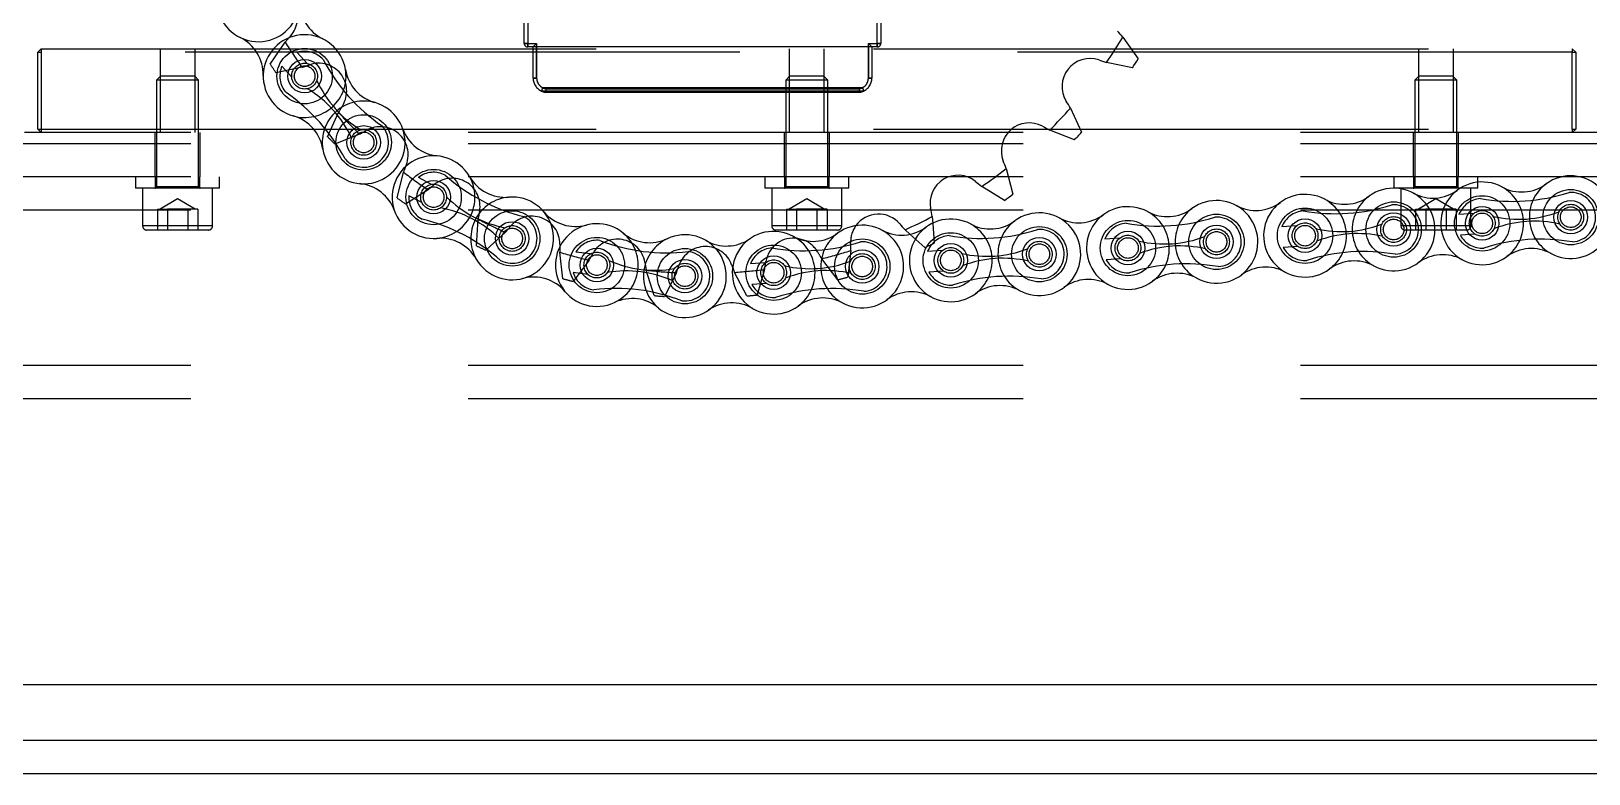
# Model space of a CAD drawing. Header units: metres. Extents: x 0 to 21025, y 0 to 14850.
# Drawn here: x 2659.3 to 2882.1, y 6190.9 to 6297.1 of the extents above; entities that cross this region are included whole.
import ezdxf

# ---------------------------------------------------------------- set-up
doc = ezdxf.new("R2010")
doc.units = ezdxf.units.M
doc.header["$LTSCALE"] = 25
doc.linetypes.add('HIDDEN2', pattern=[4.7625, 3.175, -1.5875])
doc.layers.add('SL4', color=4, linetype='Continuous')
doc.layers.add('ST1', color=7, linetype='HIDDEN2')

msp = doc.modelspace()

# ---------------------------------------------------------------- linework, layer by layer
at = {"layer": 'SL4'}
for p, q in [((2815.429, 6296.262), (2817.616, 6293.154)), ((2816.797, 6291.897), (2813.07, 6292.642)), ((2807.927, 6286.112), (2809.524, 6282.664)), ((2808.494, 6281.573), (2804.96, 6282.972)), ((2798.733, 6277.466), (2799.688, 6273.787)), ((2798.48, 6272.898), (2795.253, 6274.905)), ((2788.143, 6270.599), (2788.217, 6269.599)), ((2784.935, 6268.091), (2784.261, 6268.702)), ((2769.924, 6267.173), (2768.944, 6267.464)), ((2543.773, 6203.628), (3543.773, 6203.628)), ((3543.773, 6195.628), (2543.773, 6195.628)), ((3496.273, 6190.865), (2543.773, 6190.865))]:
    msp.add_line(p, q, dxfattribs=at)
for centre, radius in [((2698.376, 6290.689), 2.399), ((2706.822, 6281.204), 2.399), ((2716.825, 6273.38), 2.398), ((2879.494, 6270.51), 2.398), ((2854.155, 6268.744), 2.398), ((2866.825, 6269.627), 2.398), ((2728.065, 6267.467), 2.398), ((2816.148, 6266.095), 2.398), ((2828.817, 6266.978), 2.398), ((2841.486, 6267.861), 2.398), ((2740.18, 6263.656), 2.398), ((2790.809, 6264.329), 2.398), ((2803.478, 6265.212), 2.398), ((2752.78, 6262.07), 2.399), ((2765.471, 6262.563), 2.399), ((2778.14, 6263.446), 2.398)]:
    msp.add_circle(centre, radius, dxfattribs=at)
for centre, radius, start, end in [((2691.76, 6301.53), 5.92, 168.67744, 53.54406), ((2703.598, 6301.315), 5.92, 178.96308, 243.8297), ((2686.538, 6290.903), 5.92, 358.96308, 63.8297), ((2698.376, 6290.689), 5.92, 9.24872, 254.11534), ((2755.293, 6332.865), 70.4, 325.15533, 328.67206), ((2799.485, 6282.718), 20.92, 40.34577, 43.52304), ((2810.721, 6289.202), 4, 71.84088, 211.7008), ((2819.018, 6312.699), 20.92, 250.30435, 253.48162), ((2755.293, 6332.865), 73.9, 326.3322, 327.49519), ((2710.062, 6292.592), 5.92, 189.24872, 254.11534), ((2706.822, 6281.204), 5.92, 189.24872, 74.11534), ((2755.293, 6332.865), 70.4, 314.86961, 318.38635), ((2789.82, 6275.633), 20.92, 30.06005, 33.23733), ((2695.136, 6279.301), 5.92, 9.24872, 74.11534), ((2802.034, 6280.006), 4, 61.55516, 201.41508), ((2717.98, 6285.163), 5.92, 199.53436, 264.40098), ((2814.393, 6301.644), 20.92, 240.01863, 243.19591), ((2755.293, 6332.865), 73.9, 316.04648, 317.20948), ((2716.825, 6273.38), 5.92, 29.81999, 274.68661), ((2755.293, 6332.865), 70.4, 304.5839, 308.10063), ((2779.046, 6270.388), 20.92, 19.77434, 22.95162), ((2705.667, 6269.421), 5.92, 19.53436, 84.40098), ((2727.097, 6279.267), 5.92, 209.81999, 274.68661), ((2791.844, 6272.51), 4, 51.26945, 191.12937), ((2807.869, 6291.593), 20.92, 229.73292, 232.9102), ((2866.825, 6269.627), 5.92, 61.55346, 306.42008), ((2872.465, 6280.037), 5.92, 241.55346, 306.42008), ((2879.494, 6270.51), 5.92, 241.55346, 126.42008), ((2728.065, 6267.467), 5.92, 209.81999, 94.68661), ((2755.293, 6332.865), 73.9, 305.76077, 306.92376), ((2828.817, 6266.978), 5.92, 241.55346, 126.42008), ((2841.486, 6267.861), 5.92, 61.55346, 306.42008), ((2847.126, 6278.271), 5.92, 241.55346, 306.42008), ((2854.155, 6268.744), 5.92, 241.55346, 126.42008), ((2859.795, 6279.154), 5.92, 241.55346, 306.42008), ((2737.121, 6275.094), 5.92, 220.10563, 284.97225), ((2780.48, 6266.953), 4, 40.98373, 144.13206), ((2755.293, 6332.865), 70.4, 294.29818, 297.81492), ((2767.509, 6267.151), 20.92, 9.48862, 12.6659), ((2803.478, 6265.212), 5.92, 241.55346, 126.42008), ((2809.118, 6275.622), 5.92, 241.55346, 306.42008), ((2816.148, 6266.095), 5.92, 61.55346, 306.42008), ((2821.787, 6276.505), 5.92, 241.55346, 306.42008), ((2834.457, 6277.388), 5.92, 241.55346, 306.42008), ((2740.18, 6263.656), 5.92, 50.39126, 295.25788), ((2747.728, 6272.778), 5.92, 230.39126, 295.25788), ((2765.471, 6262.563), 5.92, 61.55346, 306.42008), ((2771.11, 6272.973), 5.92, 241.55346, 306.42008), ((2778.14, 6263.446), 5.92, 241.55346, 126.42008), ((2783.78, 6273.856), 5.92, 241.55346, 306.42008), ((2799.654, 6282.868), 20.92, 219.4472, 222.62448), ((2790.809, 6264.329), 5.92, 61.55346, 306.42008), ((2796.449, 6274.739), 5.92, 241.55346, 306.42008), ((2717.793, 6261.579), 5.92, 29.81999, 94.68661), ((2752.78, 6262.07), 5.92, 230.39126, 115.25788), ((2758.738, 6272.302), 5.92, 239.79109, 304.65771), ((2873.854, 6260.099), 5.92, 61.55346, 126.42008), ((2848.516, 6258.333), 5.92, 61.55346, 126.42008), ((2861.185, 6259.216), 5.92, 61.55346, 126.42008), ((2731.124, 6256.029), 5.92, 40.10563, 104.97225), ((2810.508, 6255.684), 5.92, 61.55346, 126.42008), ((2823.177, 6256.567), 5.92, 61.55346, 126.42008), ((2835.846, 6257.45), 5.92, 61.55346, 126.42008), ((2785.169, 6253.918), 5.92, 61.55346, 126.42008), ((2797.839, 6254.801), 5.92, 61.55346, 126.42008), ((2745.232, 6252.948), 5.92, 50.39126, 115.25788), ((2759.513, 6252.331), 5.92, 59.79109, 124.65771), ((2772.5, 6253.035), 5.92, 61.55346, 126.42008)]:
    msp.add_arc(centre, radius, start, end, dxfattribs=at)
at = {"layer": 'ST1'}
for p, q in [((2729.793, 6295.365), (2729.793, 6306.155)), ((2730.293, 6306.155), (2730.293, 6295.365)), ((2780.293, 6295.365), (2780.293, 6303.715)), ((2780.793, 6303.715), (2780.793, 6295.365)), ((2693.448, 6292.412), (2695.598, 6295.546)), ((2730.293, 6295.365), (2729.793, 6295.365)), ((2729.793, 6295.365), (2730.293, 6295.365)), ((2730.293, 6295.365), (2731.568, 6295.365)), ((2730.293, 6295.365), (2730.293, 6294.865)), ((2730.293, 6294.865), (2730.293, 6295.365)), ((2731.568, 6295.365), (2731.068, 6294.865)), ((2731.568, 6295.365), (2731.568, 6290.405)), ((2779.018, 6295.365), (2780.293, 6295.365)), ((2779.018, 6290.405), (2779.018, 6295.365)), ((2779.018, 6295.365), (2779.518, 6294.865)), ((2780.293, 6295.365), (2780.793, 6295.365)), ((2780.293, 6295.365), (2780.293, 6294.865)), ((2780.293, 6294.865), (2780.293, 6295.365)), ((2780.793, 6295.365), (2780.293, 6295.365)), ((2660.704, 6294.615), (2660.204, 6294.115)), ((2660.204, 6283.115), (2660.204, 6294.115)), ((2660.204, 6294.115), (2660.704, 6294.115)), ((2660.704, 6294.615), (2879.704, 6294.615)), ((2660.704, 6294.615), (2660.704, 6294.115)), ((2660.704, 6294.115), (2660.704, 6283.115)), ((2879.704, 6294.115), (2660.704, 6294.115)), ((2677.704, 6294.615), (2677.704, 6282.615)), ((2682.704, 6282.615), (2682.704, 6294.615)), ((2698.743, 6292.497), (2697.33, 6294.084)), ((2731.068, 6294.865), (2730.293, 6294.865)), ((2731.068, 6290.405), (2731.068, 6294.865)), ((2731.568, 6294.865), (2731.068, 6294.865)), ((2731.568, 6290.405), (2731.568, 6294.865)), ((2779.018, 6294.865), (2731.568, 6294.865)), ((2767.704, 6294.615), (2767.704, 6282.615)), ((2772.704, 6282.615), (2772.704, 6294.615)), ((2779.018, 6294.865), (2779.018, 6290.405)), ((2779.518, 6294.865), (2779.018, 6294.865)), ((2779.518, 6294.865), (2779.518, 6290.405)), ((2780.293, 6294.865), (2779.518, 6294.865)), ((2857.704, 6294.615), (2857.704, 6282.615)), ((2862.704, 6282.615), (2862.704, 6294.615)), ((2879.704, 6294.615), (2880.204, 6294.115)), ((2879.704, 6294.615), (2879.704, 6294.115)), ((2879.704, 6283.115), (2879.704, 6294.115)), ((2879.704, 6294.115), (2880.204, 6294.115)), ((2880.204, 6294.115), (2880.204, 6283.115)), ((2677.759, 6290.665), (2677.204, 6290.111)), ((2682.65, 6290.665), (2677.759, 6290.665)), ((2683.204, 6290.111), (2682.65, 6290.665)), ((2698, 6291.955), (2694.282, 6291.165)), ((2696.538, 6290.534), (2695.126, 6292.12)), ((2767.759, 6290.665), (2767.204, 6290.111)), ((2772.65, 6290.665), (2767.759, 6290.665)), ((2773.204, 6290.111), (2772.65, 6290.665)), ((2857.759, 6290.665), (2857.204, 6290.111)), ((2862.65, 6290.665), (2857.759, 6290.665)), ((2863.204, 6290.111), (2862.65, 6290.665)), ((2683.204, 6290.111), (2677.204, 6290.111)), ((2677.204, 6290.111), (2677.204, 6274.915)), ((2683.204, 6274.915), (2683.204, 6290.111)), ((2731.568, 6290.405), (2731.068, 6290.405)), ((2731.568, 6290.405), (2731.068, 6290.405)), ((2731.068, 6290.405), (2731.568, 6290.405)), ((2731.068, 6290.405), (2731.568, 6290.405)), ((2732.27, 6288.546), (2732.271, 6288.545)), ((2778.315, 6288.546), (2732.27, 6288.546)), ((2732.385, 6289.045), (2778.2, 6289.045)), ((2732.846, 6288.382), (2777.74, 6288.382)), ((2732.848, 6288.382), (2732.846, 6288.382)), ((2732.848, 6288.382), (2777.759, 6288.382)), ((2777.672, 6288.882), (2732.913, 6288.882)), ((2732.913, 6288.882), (2777.673, 6288.882)), ((2773.204, 6290.111), (2767.204, 6290.111)), ((2767.204, 6290.111), (2767.204, 6274.915)), ((2773.204, 6274.915), (2773.204, 6290.111)), ((2777.74, 6288.382), (2777.737, 6288.382)), ((2778.315, 6288.545), (2778.315, 6288.546)), ((2779.018, 6290.405), (2779.518, 6290.405)), ((2779.018, 6290.405), (2779.518, 6290.405)), ((2779.518, 6290.405), (2779.018, 6290.405)), ((2779.518, 6290.405), (2779.018, 6290.405)), ((2863.204, 6290.111), (2857.204, 6290.111)), ((2857.204, 6290.111), (2857.204, 6274.915)), ((2863.204, 6274.915), (2863.204, 6290.111)), ((2701.665, 6282.019), (2703.221, 6285.487)), ((2920.204, 6282.615), (2658.304, 6282.615)), ((2660.204, 6283.115), (2660.704, 6283.115)), ((2660.204, 6283.115), (2660.704, 6282.615)), ((2660.704, 6283.115), (2879.704, 6283.115)), ((2660.704, 6283.115), (2660.704, 6282.615)), ((2676.954, 6282.615), (2676.954, 6276.265)), ((2683.454, 6276.265), (2683.454, 6282.615)), ((2706.225, 6282.382), (2702.708, 6280.941)), ((2766.954, 6282.615), (2766.954, 6276.265)), ((2773.454, 6276.265), (2773.454, 6282.615)), ((2856.954, 6282.615), (2856.954, 6276.265)), ((2863.454, 6276.265), (2863.454, 6282.615)), ((2879.704, 6283.115), (2880.204, 6283.115)), ((2879.704, 6282.615), (2880.204, 6283.115)), ((2879.704, 6283.115), (2879.704, 6282.615)), ((2920.204, 6281.023), (2630.204, 6281.023)), ((2920.204, 6276.265), (2620.204, 6276.265)), ((2674.204, 6276.265), (2674.204, 6274.665)), ((2677.004, 6276.265), (2677.004, 6274.665)), ((2677.25, 6274.915), (2683.159, 6274.915)), ((2683.404, 6274.665), (2683.404, 6276.265)), ((2686.204, 6274.665), (2686.204, 6276.265)), ((2711.606, 6273.261), (2712.518, 6276.951)), ((2716.533, 6275.201), (2714.653, 6276.19)), ((2764.204, 6276.265), (2764.204, 6274.665)), ((2767.004, 6276.265), (2767.004, 6274.665)), ((2767.25, 6274.915), (2773.159, 6274.915)), ((2773.404, 6274.665), (2773.404, 6276.265)), ((2776.204, 6274.665), (2776.204, 6276.265)), ((2854.204, 6276.265), (2854.204, 6274.665)), ((2857.004, 6276.265), (2857.004, 6274.665)), ((2857.25, 6274.915), (2863.159, 6274.915)), ((2863.404, 6274.665), (2863.404, 6276.265)), ((2866.204, 6274.665), (2866.204, 6276.265)), ((2686.204, 6274.665), (2674.204, 6274.665)), ((2675.204, 6274.665), (2675.204, 6269.265)), ((2680.204, 6273.114), (2677.694, 6271.665)), ((2682.714, 6271.665), (2680.204, 6273.114)), ((2685.204, 6269.265), (2685.204, 6274.665)), ((2716.028, 6274.432), (2712.825, 6272.386)), ((2715.158, 6272.589), (2713.279, 6273.577)), ((2776.204, 6274.665), (2764.204, 6274.665)), ((2765.204, 6274.665), (2765.204, 6269.265)), ((2770.204, 6273.114), (2767.694, 6271.665)), ((2772.714, 6271.665), (2770.204, 6273.114)), ((2775.204, 6269.265), (2775.204, 6274.665)), ((2866.204, 6274.665), (2854.204, 6274.665)), ((2855.204, 6274.665), (2855.204, 6269.265)), ((2860.204, 6273.114), (2857.694, 6271.665)), ((2862.714, 6271.665), (2860.204, 6273.114)), ((2865.204, 6269.265), (2865.204, 6274.665)), ((2920.204, 6271.503), (2620.204, 6271.503)), ((2677.306, 6271.665), (2678.031, 6271.665)), ((2677.306, 6271.665), (2677.306, 6268.665)), ((2678.031, 6271.665), (2678.755, 6271.665)), ((2680.204, 6271.665), (2678.755, 6271.665)), ((2678.755, 6271.665), (2678.755, 6268.665)), ((2681.653, 6271.665), (2680.204, 6271.665)), ((2682.378, 6271.665), (2681.653, 6271.665)), ((2681.653, 6271.665), (2681.653, 6268.665)), ((2683.103, 6271.665), (2682.378, 6271.665)), ((2683.103, 6271.665), (2683.103, 6268.665)), ((2767.306, 6271.665), (2768.031, 6271.665)), ((2767.306, 6271.665), (2767.306, 6268.665)), ((2768.031, 6271.665), (2768.755, 6271.665)), ((2768.755, 6271.665), (2768.755, 6268.665)), ((2770.204, 6271.665), (2768.755, 6271.665)), ((2771.653, 6271.665), (2770.204, 6271.665)), ((2771.653, 6271.665), (2771.653, 6268.665)), ((2772.378, 6271.665), (2771.653, 6271.665)), ((2773.103, 6271.665), (2772.378, 6271.665)), ((2773.103, 6271.665), (2773.103, 6268.665)), ((2857.306, 6271.665), (2858.031, 6271.665)), ((2857.306, 6271.665), (2857.306, 6268.665)), ((2858.031, 6271.665), (2858.755, 6271.665)), ((2860.204, 6271.665), (2858.755, 6271.665)), ((2858.755, 6271.665), (2858.755, 6268.665)), ((2861.653, 6271.665), (2860.204, 6271.665)), ((2861.653, 6271.665), (2861.653, 6268.665)), ((2862.378, 6271.665), (2861.653, 6271.665)), ((2863.103, 6271.665), (2862.378, 6271.665)), ((2863.103, 6271.665), (2863.103, 6268.665)), ((2865.618, 6271.022), (2863.499, 6270.874)), ((2685.193, 6269.265), (2675.216, 6269.265)), ((2684.604, 6268.665), (2675.804, 6268.665)), ((2722.951, 6266.418), (2723.189, 6270.211)), ((2727.093, 6268.36), (2724.306, 6265.775)), ((2775.193, 6269.265), (2765.216, 6269.265)), ((2774.604, 6268.665), (2765.804, 6268.665)), ((2788.217, 6269.599), (2788.426, 6266.809)), ((2840.279, 6269.256), (2838.161, 6269.109)), ((2865.193, 6269.265), (2855.216, 6269.265)), ((2864.604, 6268.665), (2855.804, 6268.665)), ((2787.078, 6266.15), (2784.935, 6268.091)), ((2814.941, 6267.49), (2812.822, 6267.343)), ((2840.484, 6266.311), (2838.366, 6266.164)), ((2865.823, 6268.077), (2863.704, 6267.93)), ((2735.335, 6261.711), (2734.892, 6265.486)), ((2739.064, 6264.361), (2736.784, 6261.321)), ((2739.266, 6265.259), (2737.158, 6265.524)), ((2764.264, 6263.958), (2762.145, 6263.811)), ((2774.655, 6261.547), (2772.339, 6264.56)), ((2776.497, 6265.734), (2776.099, 6261.955)), ((2789.602, 6265.724), (2787.484, 6265.577)), ((2815.146, 6264.545), (2813.027, 6264.398)), ((2738.897, 6262.33), (2736.79, 6262.595)), ((2748.361, 6259.291), (2747.251, 6262.926)), ((2751.556, 6262.565), (2749.856, 6259.166)), ((2761.61, 6259.236), (2759.869, 6262.614)), ((2764.169, 6263.027), (2763.103, 6259.379)), ((2789.807, 6262.779), (2787.689, 6262.632)), ((2764.469, 6261.013), (2762.35, 6260.866)), ((2920.204, 6249.273), (2625.447, 6249.273)), ((2920.204, 6244.515), (2630.204, 6244.515)), ((2543.773, 6203.628), (3543.773, 6203.628))]:
    msp.add_line(p, q, dxfattribs=at)
for centre, radius in [((2698.376, 6290.689), 3.96), ((2698.376, 6290.689), 1.845), ((2698.376, 6290.689), 1.476), ((2706.822, 6281.204), 3.96), ((2706.822, 6281.204), 1.845), ((2706.822, 6281.204), 1.476), ((2716.825, 6273.38), 3.96), ((2716.825, 6273.38), 1.845), ((2716.825, 6273.38), 1.476), ((2854.155, 6268.744), 3.96), ((2866.825, 6269.627), 3.96), ((2879.494, 6270.51), 3.96), ((2728.065, 6267.467), 3.96), ((2828.817, 6266.978), 3.96), ((2841.486, 6267.861), 3.96), ((2854.155, 6268.744), 1.845), ((2866.825, 6269.627), 1.845), ((2866.825, 6269.627), 1.476), ((2879.494, 6270.51), 1.845), ((2879.494, 6270.51), 1.476), ((2728.065, 6267.467), 1.845), ((2728.065, 6267.467), 1.476), ((2790.809, 6264.329), 3.96), ((2803.478, 6265.212), 3.96), ((2816.148, 6266.095), 3.96), ((2828.817, 6266.978), 1.845), ((2828.817, 6266.978), 1.476), ((2841.486, 6267.861), 1.845), ((2841.486, 6267.861), 1.476), ((2854.155, 6268.744), 1.476), ((2740.18, 6263.656), 3.96), ((2752.78, 6262.07), 3.96), ((2765.471, 6262.563), 3.96), ((2778.14, 6263.446), 3.96), ((2790.809, 6264.329), 1.845), ((2803.478, 6265.212), 1.845), ((2803.478, 6265.212), 1.476), ((2816.148, 6266.095), 1.845), ((2816.148, 6266.095), 1.476), ((2740.18, 6263.656), 1.845), ((2740.18, 6263.656), 1.476), ((2752.78, 6262.07), 1.845), ((2765.471, 6262.563), 1.845), ((2765.471, 6262.563), 1.476), ((2778.14, 6263.446), 1.845), ((2778.14, 6263.446), 1.476), ((2790.809, 6264.329), 1.476), ((2752.78, 6262.07), 1.476)]:
    msp.add_circle(centre, radius, dxfattribs=at)
for centre, radius, start, end in [((2693.358, 6299.058), 4, 318.69802, 98.55794), ((2711.703, 6282.194), 20.92, 137.16149, 140.33877), ((2755.293, 6332.865), 70.4, 212.01247, 215.52921), ((2730.293, 6295.365), 0.5, 180, 270), ((2780.293, 6295.365), 0.5, 270, 0), ((2698.376, 6290.689), 3.552, 41.68203, 107.12867), ((2724.33, 6305.296), 26.322, 207.72218, 235.64188), ((2755.293, 6332.865), 73.9, 213.18934, 214.35233), ((2698.376, 6290.689), 3.552, 156.23539, 221.68203), ((2698.376, 6290.689), 5.92, 254.11532, 9.24873), ((2691.813, 6311.939), 20.92, 287.20291, 290.38019), ((2700.39, 6288.543), 4, 328.98373, 108.84365), ((2680.868, 6266.597), 26.322, 27.72218, 55.64188), ((2690.386, 6275.072), 16.175, 24.67503, 58.68903), ((2714.812, 6296.821), 16.175, 204.67503, 238.68903), ((2733.108, 6290.405), 2.04, 180, 245.77191), ((2733.108, 6290.405), 1.54, 180, 242.02448), ((2733.108, 6290.405), 1.54, 180, 262.72429), ((2733.108, 6290.405), 1.54, 180, 262.71438), ((2733.108, 6290.405), 1.54, 180, 242.02448), ((2733.108, 6290.405), 2.04, 245.77191, 262.62675), ((2777.478, 6290.405), 1.54, 277.27571, 0), ((2777.478, 6290.405), 1.54, 277.28562, 0), ((2777.478, 6290.405), 2.04, 277.37325, 294.22809), ((2777.478, 6290.405), 1.54, 297.97552, 0), ((2777.478, 6290.405), 1.54, 297.97552, 0), ((2777.478, 6290.405), 2.04, 294.22809, 0), ((2706.822, 6281.204), 5.92, 74.11534, 189.24872), ((2721.451, 6275.225), 20.92, 147.4472, 150.62448), ((2755.293, 6332.865), 70.4, 222.29818, 225.81492), ((2755.293, 6332.865), 73.9, 223.47506, 224.63805), ((2706.822, 6281.204), 3.552, 221.68203, 41.68203), ((2696.569, 6300.94), 20.92, 297.48862, 300.6659), ((2709.186, 6279.452), 4, 339.26945, 119.12937), ((2732.287, 6270.109), 20.92, 157.73292, 160.9102), ((2676.954, 6274.915), 0.25, 270, 0), ((2683.454, 6274.915), 0.25, 180, 270), ((2755.293, 6332.865), 70.4, 232.5839, 236.10063), ((2716.825, 6273.38), 3.552, 62.2533, 127.69994), ((2703.214, 6290.968), 20.92, 307.77434, 310.95162), ((2719.465, 6272.077), 4, 349.55516, 129.41508), ((2716.825, 6273.38), 5.92, 274.68664, 29.81998), ((2735.991, 6296.174), 26.322, 228.29345, 256.21315), ((2766.954, 6274.915), 0.25, 270, 0), ((2773.454, 6274.915), 0.25, 180, 270), ((2856.954, 6274.915), 0.25, 270, 0), ((2863.454, 6274.915), 0.25, 180, 270), ((2879.494, 6270.51), 5.92, 126.42005, 241.55348), ((2755.293, 6332.865), 73.9, 233.76077, 234.92376), ((2716.825, 6273.38), 3.552, 176.80666, 242.2533), ((2730.058, 6284.895), 16.175, 225.2463, 259.2603), ((2728.065, 6267.467), 5.92, 94.68655, 209.82005), ((2841.486, 6267.861), 5.92, 306.42002, 61.55351), ((2854.155, 6268.744), 5.92, 126.42005, 241.55348), ((2866.825, 6269.627), 3.552, 93.98677, 159.43341), ((2871.136, 6299.094), 26.322, 260.02692, 287.94662), ((2866.825, 6269.627), 5.92, 306.42005, 61.55348), ((2879.494, 6270.51), 3.552, 273.98677, 93.98677), ((2714.832, 6255.951), 16.175, 45.2463, 79.2603), ((2743.863, 6267.009), 20.92, 168.01863, 171.19591), ((2728.065, 6267.467), 3.552, 242.2533, 62.2533), ((2730.895, 6266.657), 4, 359.84088, 139.7008), ((2820.459, 6295.563), 26.322, 260.02692, 287.94662), ((2816.148, 6266.095), 5.92, 306.42005, 61.55348), ((2828.817, 6266.978), 5.92, 126.42002, 241.55351), ((2828.817, 6266.978), 3.552, 273.98677, 93.98677), ((2841.486, 6267.861), 3.552, 93.98677, 159.43341), ((2845.798, 6297.328), 26.322, 260.02692, 287.94662), ((2854.155, 6268.744), 3.552, 273.98677, 93.98677), ((2872.022, 6286.381), 16.175, 256.97977, 290.99377), ((2675.804, 6269.265), 0.6, 180, 270), ((2684.604, 6269.265), 0.6, 270, 0), ((2708.899, 6244.672), 26.322, 48.29345, 76.21315), ((2755.293, 6332.865), 70.4, 242.86961, 246.38635), ((2711.532, 6282.342), 20.92, 318.06005, 321.23733), ((2740.18, 6263.656), 5.92, 295.25781, 50.39132), ((2765.804, 6269.265), 0.6, 180, 270), ((2778.14, 6263.446), 5.92, 126.42005, 241.55348), ((2774.604, 6269.265), 0.6, 270, 0), ((2780.48, 6266.953), 4, 144.13206, 180.84365), ((2795.121, 6293.797), 26.322, 260.02692, 287.94662), ((2790.809, 6264.329), 5.92, 306.42002, 61.55348), ((2803.478, 6265.212), 5.92, 126.42002, 241.55351), ((2803.478, 6265.212), 3.552, 273.98677, 93.98677), ((2816.148, 6266.095), 3.552, 93.98677, 159.43341), ((2846.684, 6284.615), 16.175, 256.97977, 290.99377), ((2855.804, 6269.265), 0.6, 180, 270), ((2864.604, 6269.265), 0.6, 270, 0), ((2874.296, 6253.755), 16.175, 76.97977, 110.99377), ((2755.293, 6332.865), 73.9, 244.04648, 245.20948), ((2755.805, 6266.027), 20.92, 178.30435, 181.48162), ((2740.18, 6263.656), 3.552, 82.82457, 148.2712), ((2743.109, 6263.364), 4, 10.12659, 149.98651), ((2750.114, 6291.732), 26.322, 248.86471, 276.78442), ((2752.78, 6262.07), 5.92, 115.2579, 230.39123), ((2755.714, 6262.306), 4, 20.41231, 160.27223), ((2765.471, 6262.563), 3.552, 93.98677, 159.43341), ((2768.306, 6263.515), 4, 80.82347, 170.55794), ((2769.782, 6292.031), 26.322, 260.02692, 287.94662), ((2765.471, 6262.563), 5.92, 306.42002, 61.55351), ((2768.306, 6263.515), 4, 30.69802, 66.14963), ((2755.579, 6266.025), 20.92, 359.20291, 2.38019), ((2778.14, 6263.446), 3.552, 273.98677, 93.98677), ((2755.293, 6332.865), 73.9, 295.47506, 296.63805), ((2790.809, 6264.329), 3.552, 93.98677, 159.43341), ((2796.007, 6281.083), 16.175, 256.97977, 290.99377), ((2821.345, 6282.849), 16.175, 256.97977, 290.99377), ((2823.619, 6250.223), 16.175, 76.97977, 110.99377), ((2841.486, 6267.861), 3.552, 208.54013, 273.98677), ((2848.958, 6251.989), 16.175, 76.97977, 110.99377), ((2866.825, 6269.627), 3.552, 208.54013, 273.98677), ((2875.182, 6241.042), 26.322, 80.02692, 107.94662), ((2755.293, 6332.865), 70.4, 253.15533, 256.67206), ((2721.256, 6275.34), 20.92, 328.34577, 331.52304), ((2748.522, 6279.087), 16.175, 245.81757, 279.83156), ((2767.732, 6267.192), 20.92, 188.59006, 191.76734), ((2752.78, 6262.07), 3.552, 262.82457, 82.82457), ((2743.639, 6267.049), 20.92, 348.91719, 352.09447), ((2770.668, 6279.317), 16.175, 256.97977, 290.99377), ((2790.014, 6275.751), 20.92, 209.16149, 212.33877), ((2755.293, 6332.865), 70.4, 284.01247, 287.52921), ((2798.281, 6248.457), 16.175, 76.97977, 110.99377), ((2816.148, 6266.095), 3.552, 208.54013, 273.98677), ((2824.505, 6237.51), 26.322, 80.02692, 107.94662), ((2849.844, 6239.276), 26.322, 80.02692, 107.94662), ((2755.293, 6332.865), 73.9, 254.3322, 255.49519), ((2740.18, 6263.656), 3.552, 197.37793, 262.82457), ((2744.437, 6246.639), 16.175, 65.81757, 99.83156), ((2755.293, 6332.865), 70.4, 263.44104, 266.95778), ((2732.075, 6270.187), 20.92, 338.63148, 341.80876), ((2779.258, 6270.469), 20.92, 198.87577, 202.05305), ((2755.293, 6332.865), 70.4, 273.72676, 277.24349), ((2772.942, 6246.692), 16.175, 76.97977, 110.99377), ((2755.293, 6332.865), 73.9, 285.18934, 286.35233), ((2790.809, 6264.329), 3.552, 208.54013, 273.98677), ((2799.167, 6235.744), 26.322, 80.02692, 107.94662), ((2742.845, 6233.994), 26.322, 68.86471, 96.78442), ((2755.293, 6332.865), 73.9, 274.90363, 276.06662), ((2765.471, 6262.563), 3.552, 208.54013, 273.98677), ((2773.828, 6233.978), 26.322, 80.02692, 107.94662), ((2755.293, 6332.865), 73.9, 264.61791, 265.78091)]:
    msp.add_arc(centre, radius, start, end, dxfattribs=at)
for points, knots in [([(2732.385, 6289.045), (2732.385, 6289.043), (2732.376, 6289.008), (2732.354, 6288.917), (2732.322, 6288.782), (2732.294, 6288.655), (2732.275, 6288.567), (2732.272, 6288.553), (2732.27, 6288.546)], [0, 0, 0, 0, 0.0084102, 0.140315, 0.3598046, 0.5745752, 0.7872506, 1, 1, 1, 1]), ([(2732.913, 6288.882), (2732.905, 6288.817), (2732.888, 6288.686), (2732.866, 6288.52), (2732.851, 6288.404), (2732.849, 6288.389), (2732.848, 6288.382)], [0, 0, 0, 0, 0.24999993, 0.49999991, 0.74999994, 1, 1, 1, 1]), ([(2777.672, 6288.882), (2777.681, 6288.817), (2777.698, 6288.686), (2777.719, 6288.52), (2777.734, 6288.404), (2777.736, 6288.389), (2777.737, 6288.382)], [0, 0, 0, 0, 0.24999993, 0.49999991, 0.74999994, 1, 1, 1, 1]), ([(2778.2, 6289.045), (2778.201, 6289.043), (2778.209, 6289.008), (2778.232, 6288.917), (2778.263, 6288.782), (2778.292, 6288.655), (2778.311, 6288.567), (2778.314, 6288.553), (2778.315, 6288.546)], [0, 0, 0, 0, 0.0084102, 0.140315, 0.3598046, 0.5745752, 0.7872506, 1, 1, 1, 1])]:
    msp.add_open_spline(points, degree=3, knots=knots, dxfattribs=at)

doc.saveas('drawing.dxf')
